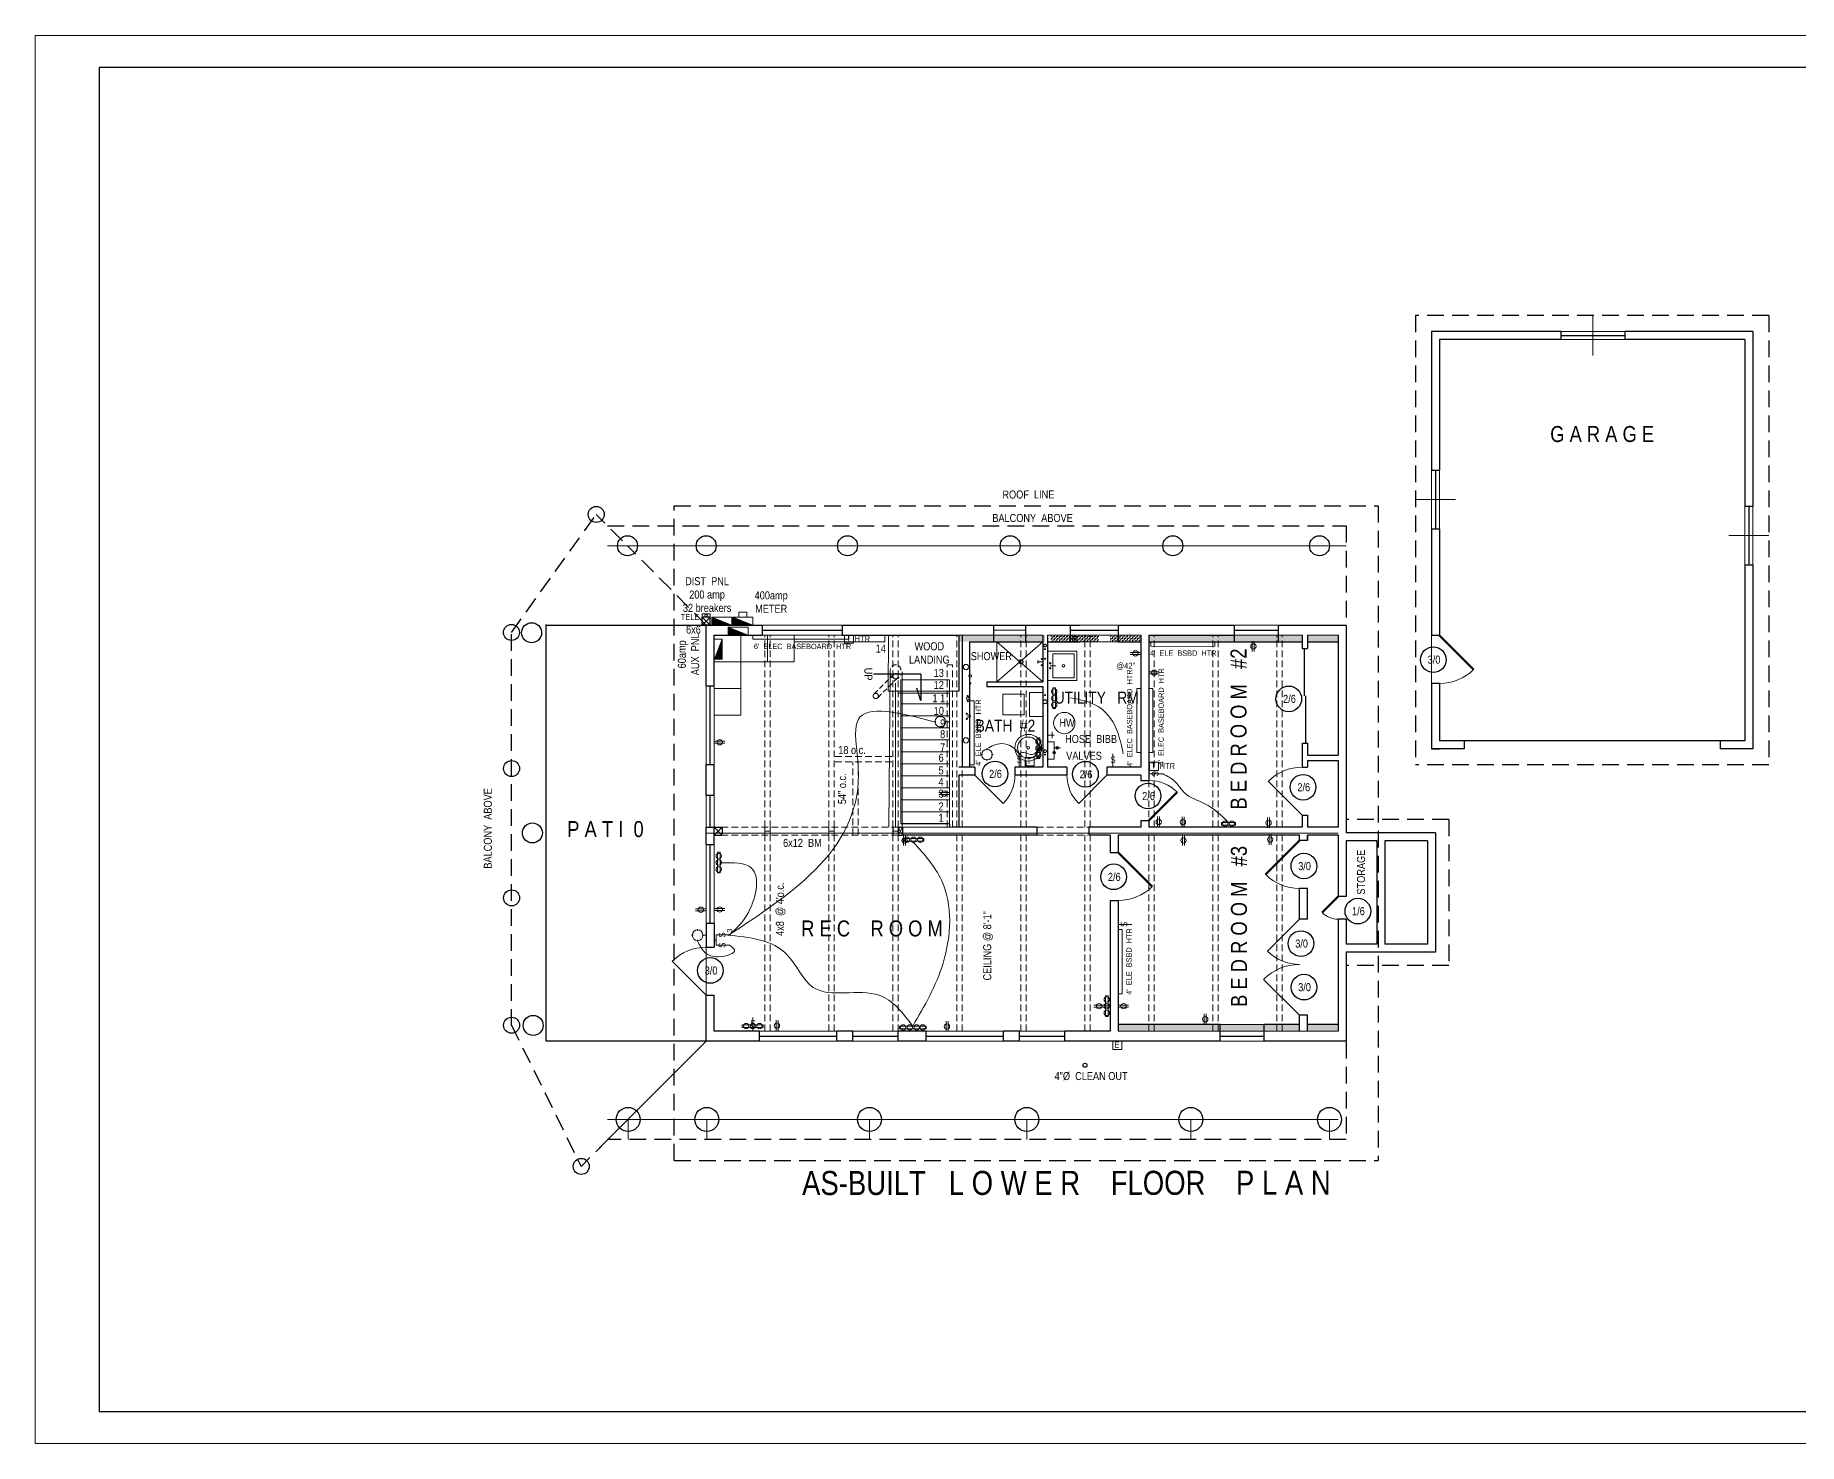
# Model space of a CAD drawing. Header units: inches. Extents: x -582 to 1653, y 164 to 1220.
# Drawn here: x -582 to 741, y 164 to 1220 of the extents above; entities that cross this region are included whole.
import ezdxf

# ---------------------------------------------------------------- set-up
doc = ezdxf.new("R2010")
doc.units = ezdxf.units.IN
doc.header["$MEASUREMENT"] = 0
doc.linetypes.add('DASHDOT2', pattern=[0.5, 0.25, -0.125, 0, -0.125])
doc.linetypes.add('HIDDEN', pattern=[0.375, 0.25, -0.125])
for name, color, linetype, lineweight in [('CONCRETE', 7, 'Continuous', 25), ('DOORS', 7, 'Continuous', 60), ('ELEC', 6, 'Continuous', 30), ('ELEC SYMBOLS', 7, 'Continuous', 20), ('FLOOR BEAMS', 3, 'Continuous', 30), ('FLOOR JOIST', 7, 'Continuous', 20), ('FOUNDATION', 7, 'Continuous', 30), ('HVAC', 1, 'Continuous', 20), ('PLUMBING', 5, 'Continuous', 20), ('ROOF', 7, 'HIDDEN', 30), ('STAIRS', 7, 'Continuous', 20), ('WALL FRAMING', 7, 'Continuous', 30), ('WALLS', 7, 'Continuous', 30), ('WINDOWS', 5, 'Continuous', 30)]:
    doc.layers.add(name, color=color, linetype=linetype, lineweight=lineweight)
for name, color, linetype in [('TEXT', 7, 'Continuous'), ('TEXT80', 15, 'Continuous'), ('TITLE BLOCK', 7, 'Continuous')]:
    doc.layers.add(name, color=color, linetype=linetype)
doc.styles.add('ARCHENT', font='technical.ttf', dxfattribs={"height": 6})
pattern_1 = [(0, (0, 0), (1.25, 1.25), [1.25, -1.25]), (90, (1.25, 0), (-1.25, 1.25), [1.25, -1.25])]
pattern_2 = [(0, (-44.7349, 0.0694), (1.25, 1.25), [1.25, -1.25]), (90, (-43.4849, 0.0694), (-1.25, 1.25), [1.25, -1.25])]

# ---------------------------------------------------------------- blocks, each defined once
blk = doc.blocks.new('A$C4B672F97')
at = {"layer": 'STAIRS', "color": 7, "linetype": 'HIDDEN', "lineweight": 9, "ltscale": 15}
for p, q in [((-3.1, 2.5), (-18, -12.3)), ((-0.3, -0.3), (-15.2, -15.2))]:
    blk.add_line(p, q, dxfattribs=at)
at = {"layer": 'STAIRS', "linetype": 'DASHDOT2', "lineweight": 9, "ltscale": 150}
for centre in [(-1.7, 1.1), (-16.6, -13.7)]:
    blk.add_circle(centre, 2, dxfattribs=at)
at = {"layer": 'STAIRS', "color": 7, "linetype": 'HIDDEN', "lineweight": 9, "ltscale": 15}
for centre, start, end in [((-1.7, 5.6), 0, 180), ((-1.7, 3.1), 180, 0)]:
    blk.add_arc(centre, 4, start, end, dxfattribs=at)

msp = doc.modelspace()

# ---------------------------------------------------------------- hatches: boundary and pattern name
at = {"layer": 'ELEC SYMBOLS', "linetype": 'Continuous', "lineweight": 20, "ltscale": 20}
for points in [[(-74.2, 783.3), (-74.2, 777.4), (-59.2, 777.4)], [(-58.4, 783.3), (-58.4, 777.4), (-43.4, 777.4)], [(-61.8, 775.9), (-61.8, 770), (-46.8, 770)], [(-66.4, 767), (-72.2, 752), (-66.4, 752)]]:
    msp.add_hatch(color=6, dxfattribs=at).paths.add_polyline_path(points)
at = {"layer": 'WALLS', "linetype": 'Continuous', "lineweight": 20, "ltscale": 20}
h = msp.add_hatch(dxfattribs=at)
h.set_pattern_fill('ZIGZAG', color=46, scale=10, style=0)
h.set_pattern_definition(pattern_1)
h.paths.add_polyline_path([(157.7, 769.9), (113.7, 769.9), (113.7, 764.9), (157.7, 764.9)])
h.paths.add_polyline_path([(113.7, 769.9), (111.2, 769.9), (111.2, 764.9), (113.7, 764.9)])
h.paths.add_polyline_path([(161.7, 769.9), (157.7, 769.9), (157.7, 764.9), (161.7, 764.9)])
h.paths.add_polyline_path([(164.2, 769.9), (161.7, 769.9), (161.7, 764.9), (164.2, 764.9)])
h.paths.add_polyline_path([(175.7, 769.9), (164.2, 769.9), (164.2, 764.9), (175.7, 764.9)])
h.paths.add_polyline_path([(257.7, 769.9), (253.7, 769.9), (253.7, 764.9), (257.7, 764.9)])
h.paths.add_polyline_path([(301.7, 769.9), (257.7, 769.9), (257.7, 764.9), (301.7, 764.9)])
h.paths.add_polyline_path([(305.7, 769.9), (301.7, 769.9), (301.7, 764.9), (305.7, 764.9)])
h.paths.add_polyline_path([(322.7, 769.9), (305.7, 769.9), (305.7, 764.9), (322.7, 764.9)])
h.paths.add_polyline_path([(349.7, 769.9), (322.7, 769.9), (322.7, 764.9), (349.7, 764.9)])
h.paths.add_polyline_path([(353.7, 769.9), (349.7, 769.9), (349.7, 764.9), (353.7, 764.9)])
h.paths.add_polyline_path([(355.7, 769.9), (353.7, 769.9), (353.7, 764.9), (355.7, 764.9)])
h.paths.add_polyline_path([(368.7, 769.9), (355.7, 769.9), (355.7, 764.9), (368.7, 764.9)])
h.paths.add_polyline_path([(395.7, 769.9), (372.7, 769.9), (372.7, 764.9), (395.7, 764.9)])
h = msp.add_hatch(dxfattribs=at)
h.set_pattern_fill('ZIGZAG', color=46, scale=10, style=0)
h.set_pattern_definition(pattern_2)
h.paths.add_polyline_path([(199.9, 765), (199.9, 770), (180, 770), (180, 765)])
h = msp.add_hatch(dxfattribs=at)
h.set_pattern_fill('ZIGZAG', color=46, scale=10, style=0)
h.set_pattern_definition(pattern_2)
h.paths.add_polyline_path([(199.9, 765), (199.9, 770), (180, 770), (180, 765)])
h = msp.add_hatch(dxfattribs=at)
h.set_pattern_fill('ZIGZAG', color=46, scale=10, style=0)
h.set_pattern_definition([(0, (-28.5902, 0.1793), (1.25, 1.25), [1.25, -1.25]), (90, (-27.3402, 0.1793), (-1.25, 1.25), [1.25, -1.25])])
h.paths.add_polyline_path([(216.1, 765.1), (216.1, 770.1), (196.1, 770.1), (196.1, 765.1)])
h = msp.add_hatch(dxfattribs=at)
h.set_pattern_fill('ZIGZAG', color=46, scale=10, style=0)
h.set_pattern_definition(pattern_1)
h.paths.add_polyline_path([(224.7, 769.9), (224.7, 764.9), (247.7, 764.9), (247.7, 769.9)])
h = msp.add_hatch(dxfattribs=at)
h.set_pattern_fill('ZIGZAG', color=46, scale=10, style=0)
h.set_pattern_definition(pattern_1)
h.paths.add_polyline_path([(253.7, 477.9), (230.7, 477.9), (230.7, 472.9), (253.7, 472.9)])
h.paths.add_polyline_path([(257.7, 477.9), (253.7, 477.9), (253.7, 472.9), (257.7, 472.9)])
h.paths.add_polyline_path([(301.7, 477.9), (257.7, 477.9), (257.7, 472.9), (301.7, 472.9)])
h.paths.add_polyline_path([(305.7, 477.9), (301.7, 477.9), (301.7, 472.9), (305.7, 472.9)])
h.paths.add_polyline_path([(307.2, 477.9), (305.7, 477.9), (305.7, 472.9), (307.2, 472.9)])
h.paths.add_polyline_path([(340.2, 477.9), (307.2, 477.9), (307.2, 472.9), (340.2, 472.9)])
h.paths.add_polyline_path([(349.7, 477.9), (340.2, 477.9), (340.2, 472.9), (349.7, 472.9)])
h.paths.add_polyline_path([(353.7, 477.9), (349.7, 477.9), (349.7, 472.9), (353.7, 472.9)])
h.paths.add_polyline_path([(366.7, 477.9), (353.7, 477.9), (353.7, 472.9), (366.7, 472.9)])
h.paths.add_polyline_path([(395.7, 477.9), (372.7, 477.9), (372.7, 472.9), (395.7, 472.9)])

# ---------------------------------------------------------------- linework, layer by layer
at = {"layer": 'CONCRETE', "ltscale": 15}
for p, q in [((-198.3, 465.4), (-198.3, 777.9)), ((-198.3, 777.4), (-78.3, 777.4)), ((-78.3, 465.4), (-198.3, 465.4))]:
    msp.add_line(p, q, dxfattribs=at)
at = {"layer": 'DOORS', "ltscale": 15}
for p, q in [((471.7, 769.6), (497.1, 744.2)), ((274.9, 652.1), (253.7, 630.9)), ((366.7, 615.9), (341.2, 590.4))]:
    msp.add_line(p, q, dxfattribs=at)
at = {"layer": 'DOORS', "linetype": 'Continuous', "ltscale": 15}
msp.add_line((230.7, 606.9), (256.1, 581.4), dxfattribs=at)
at = {"layer": 'DOORS', "color": 7, "linetype": 'Continuous', "ltscale": 15}
msp.add_line((395.7, 573.9), (383.7, 561.9), dxfattribs=at)
at = {"layer": 'DOORS', "linetype": 'Continuous', "lineweight": 30, "ltscale": 15}
msp.add_line((-78.3, 499.9), (-103.8, 525.4), dxfattribs=at)
at = {"layer": 'DOORS', "lineweight": 9, "ltscale": 15}
for centre, start, end in [((471.7, 769.6), 270, 315), ((366.7, 615.9), 225, 270)]:
    msp.add_arc(centre, 36, start, end, dxfattribs=at)
at = {"layer": 'DOORS', "linetype": 'Continuous', "lineweight": 5, "ltscale": 15}
for centre, radius, start, end in [((123.2, 664.9), 30, 315, 0), ((222.2, 664.9), 30, 180, 225.0317), ((368.7, 634.9), 36, 90, 135), ((253.7, 630.9), 30, 45, 90), ((-78.3, 499.9), 36, 90, 135)]:
    msp.add_arc(centre, radius, start, end, dxfattribs=at)
at = {"layer": 'DOORS', "color": 7, "linetype": 'Continuous', "lineweight": 5, "ltscale": 15}
for centre, radius, start, end in [((230.7, 606.9), 36, 270, 315), ((395.6, 573.6), 16.7, 224.5663, 270)]:
    msp.add_arc(centre, radius, start, end, dxfattribs=at)
at = {"layer": 'DOORS', "color": 7, "linetype": 'Continuous', "lineweight": 5, "ltscale": 20}
for centre, radius, start, end in [((366.7, 556.9), 33.9, 225, 270), ((366.7, 484.9), 38.1, 90, 135)]:
    msp.add_arc(centre, radius, start, end, dxfattribs=at)
at = {"layer": 'ELEC', "lineweight": 20, "ltscale": 15}
for p, q in [((247.5, 757), (239.7, 757)), ((247.5, 755.5), (239.7, 755.5)), ((331.2, 757.7), (331.2, 765.5)), ((332.7, 757.7), (332.7, 765.5)), ((261.4, 742.5), (253.6, 742.5)), ((261.4, 741), (253.6, 741)), ((-64.4, 690.3), (-72.2, 690.3)), ((-64.4, 688.8), (-72.2, 688.8)), ((103.8, 651.8), (96, 651.8)), ((103.8, 650.3), (96, 650.3)), ((260.2, 626), (260.2, 633.8)), ((261.7, 626), (261.7, 633.8)), ((278.5, 625.8), (278.5, 633.6)), ((280, 625.8), (280, 633.6)), ((342.6, 625.4), (342.6, 633.2)), ((344.1, 625.4), (344.1, 633.2)), ((69.7, 612.1), (69.7, 619.9)), ((71.2, 612.1), (71.2, 619.9)), ((278.8, 612.1), (278.8, 619.9)), ((280.3, 612.1), (280.3, 619.9)), ((343.8, 612.8), (343.8, 620.6)), ((345.3, 612.8), (345.3, 620.6)), ((-78.6, 564.7), (-86.4, 564.7)), ((-78.6, 563.2), (-86.4, 563.2)), ((-64.4, 564.9), (-72.2, 564.9)), ((-64.4, 563.4), (-72.2, 563.4)), ((224.7, 492.5), (212.3, 492.5)), ((224.7, 491), (212.3, 491)), ((238.4, 492.5), (230.7, 492.5)), ((238.4, 491), (230.7, 491)), ((-26, 473.3), (-26, 481.1)), ((-24.5, 473.3), (-24.5, 481.1)), ((101.5, 472.8), (101.5, 480.5)), ((103, 472.8), (103, 480.5)), ((295.1, 478.1), (295.1, 485.9)), ((296.6, 478.1), (296.6, 485.9))]:
    msp.add_line(p, q, dxfattribs=at)
for centre in [(243.7, 756.2), (332, 761.5), (257.6, 741.8), (-68.2, 689.6), (100, 651.1), (261, 629.8), (279.2, 629.6), (343.4, 629.2), (70.4, 615.9), (279.6, 615.9), (344.6, 616.6), (-82.4, 564), (-68.2, 564.2), (216.3, 491.7), (234.7, 491.7), (-25.3, 477.1), (102.2, 476.5), (295.9, 481.9)]:
    msp.add_circle(centre, 2, dxfattribs=at)
at = {"layer": 'ELEC SYMBOLS', "color": 6, "linetype": 'Continuous', "lineweight": 20, "ltscale": 20}
for p, q in [((-81.4, 783.4), (-81.4, 785.9)), ((-81.4, 785.9), (-75.4, 785.9)), ((-75.4, 783.4), (-75.4, 785.9)), ((-74.2, 777.4), (-74.2, 783.3)), ((-74.2, 783.3), (-59.2, 783.3)), ((-74.2, 783.3), (-59.2, 777.4)), ((-59.2, 777.4), (-59.2, 783.3)), ((-58.4, 777.4), (-58.4, 783.3)), ((-58.4, 783.3), (-43.4, 783.3)), ((-58.4, 783.3), (-43.4, 777.4)), ((-53.9, 783.3), (-53.9, 787.2)), ((-53.9, 787.2), (-47.9, 787.2)), ((-47.9, 783.3), (-47.9, 787.2)), ((-43.4, 777.4), (-43.4, 783.3)), ((-61.8, 770), (-61.8, 775.9)), ((-61.8, 775.9), (-46.8, 775.9)), ((-61.8, 775.9), (-46.8, 770)), ((-61.8, 770), (-46.8, 770)), ((-46.8, 770), (-46.8, 775.9)), ((-72.2, 767), (-66.4, 767)), ((-66.4, 767), (-72.2, 752)), ((-66.4, 767), (-66.4, 752)), ((-72.2, 752), (-66.4, 752))]:
    msp.add_line(p, q, dxfattribs=at)
at = {"layer": 'ELEC SYMBOLS', "color": 6, "linetype": 'Continuous', "lineweight": 20, "ltscale": 150}
for p, q in [((181.7, 714.9), (181.7, 730.5)), ((183.7, 730.5), (181.7, 730.5)), ((183.7, 714.9), (183.7, 730.5)), ((183.7, 714.9), (181.7, 714.9)), ((169.8, 677.3), (169.8, 692.9)), ((171.8, 692.9), (169.8, 692.9)), ((171.8, 677.3), (171.8, 692.9)), ((127.6, 680.3), (128.8, 680.3)), ((132.2, 683.7), (132.2, 684.9)), ((132.2, 675.7), (132.2, 676.9)), ((135.6, 680.3), (136.8, 680.3)), ((156.4, 680.9), (156.4, 670.7)), ((171.8, 677.3), (169.8, 677.3)), ((226.7, 680.9), (226.7, 670.7)), ((253.9, 665.9), (264.2, 665.9)), ((318.7, 629.5), (308.1, 629.5)), ((308.1, 629.5), (308.1, 627.5)), ((318.6, 627.5), (308.1, 627.5)), ((318.6, 629.5), (318.6, 627.5)), ((84.9, 617.5), (69.3, 617.5)), ((69.3, 617.5), (69.3, 615.5)), ((84.9, 615.5), (69.3, 615.5)), ((84.9, 617.5), (84.9, 615.5)), ((-70, 591.6), (-70, 607.2)), ((-68, 607.2), (-70, 607.2)), ((-68, 591.6), (-68, 607.2)), ((-68, 591.6), (-70, 591.6)), ((-70.9, 545.1), (-60.7, 545.1)), ((-70.9, 545.1), (-60.7, 545.1)), ((230.6, 552.9), (240.8, 552.9)), ((-70.9, 537.4), (-60.7, 537.4)), ((221, 483.9), (221, 499.5)), ((223, 499.5), (221, 499.5)), ((223, 483.9), (223, 499.5)), ((-35.7, 477.8), (-51.3, 477.8)), ((-51.3, 477.8), (-51.3, 475.8)), ((-43.3, 483.2), (-43.3, 473)), ((-35.7, 477.8), (-35.7, 475.8)), ((86.7, 476.8), (66.5, 476.8)), ((66.5, 476.8), (66.5, 474.8)), ((86.7, 476.8), (86.7, 474.8)), ((223, 483.9), (221, 483.9)), ((-35.7, 475.8), (-51.3, 475.8)), ((86.7, 474.8), (66.5, 474.8))]:
    msp.add_line(p, q, dxfattribs=at)
at = {"layer": 'ELEC SYMBOLS', "color": 6, "linetype": 'Continuous', "lineweight": 9, "ltscale": 150}
for p, q in [((93.8, 705), (92.6, 705)), ((97.2, 708.4), (97.2, 709.6)), ((97.2, 700.4), (97.2, 701.6)), ((103.7, 705), (100.6, 705)), ((-88.2, 544.9), (-89.4, 544.9)), ((-84.8, 548.3), (-84.8, 549.5)), ((-78.3, 544.9), (-81.4, 544.9)), ((-84.8, 540.3), (-84.8, 541.5))]:
    msp.add_line(p, q, dxfattribs=at)
at = {"layer": 'ELEC SYMBOLS', "color": 6, "lineweight": 20, "ltscale": 15}
for p, q in [((226.7, 465.4), (226.7, 459.1)), ((233.4, 465.4), (226.7, 465.4)), ((233.4, 459.1), (233.4, 465.4)), ((226.7, 459.1), (233.4, 459.1))]:
    msp.add_line(p, q, dxfattribs=at)
for centre, radius in [((-78.5, 784.7), 1), ((97.2, 705), 4), ((132.2, 680.3), 4), ((-84.8, 544.9), 4)]:
    msp.add_circle(centre, radius, dxfattribs=at)
at = {"layer": 'ELEC SYMBOLS', "color": 6, "linetype": 'Continuous', "lineweight": 20, "ltscale": 150}
for centre in [(182.7, 727.6), (182.7, 722.6), (182.7, 717.6), (170.8, 690.1), (170.8, 685.1), (170.8, 680), (310.9, 628.5), (315.9, 628.5), (72.1, 616.5), (77.1, 616.5), (82.2, 616.5), (-69, 604.3), (-69, 599.4), (-69, 594.3), (222, 496.7), (222, 491.7), (-48.4, 476.8), (-43.4, 476.8), (-38.4, 476.8), (69.4, 475.8), (74.4, 475.8), (79.5, 475.8), (84, 475.8), (222, 486.6)]:
    msp.add_circle(centre, 2, dxfattribs=at)
at = {"layer": 'ELEC SYMBOLS', "color": 6, "linetype": 'Continuous', "lineweight": 9, "ltscale": 20}
for points in [[(-62.2, 544.6), (35.7, 670.9), (35.5, 706.3), (92.7, 704.9)], [(194.8, 722.9), (215.5, 716.4), (226.6, 704.8), (234.4, 680.9)], [(132.3, 684.8), (143, 688.6), (151.3, 686), (156.4, 680.8)], [(156.3, 681.1), (159.6, 681.9), (166.3, 680.3), (171.2, 685.1)], [(264.2, 665.9), (273.1, 660.2), (280.6, 651.5), (295.6, 643.5), (313.4, 629.5)], [(77.2, 614.5), (98.1, 586.2), (99.3, 524), (76.6, 476.8)], [(-61.2, 545), (-47.9, 559.9), (-44.3, 595.1), (-67.3, 599.2)], [(-63, 545.1), (-17.6, 530.2), (1.9, 505.8), (51.3, 499.9), (76.6, 476.8)], [(-84.7, 540.3), (-79.3, 532), (-69.2, 528.8), (-57.1, 534), (-60.9, 537.4)]]:
    msp.add_spline(points, degree=3, dxfattribs=at)
at = {"layer": 'FLOOR BEAMS', "color": 7, "linetype": 'HIDDEN', "lineweight": 20, "ltscale": 20}
for p, q in [((-34.3, 625.9), (-34.3, 769.9)), ((-30.3, 625.9), (-30.3, 769.9)), ((13.7, 625.9), (13.7, 769.9)), ((17.7, 625.9), (17.7, 769.9)), ((109.7, 625.9), (109.7, 769.9)), ((113.7, 625.9), (113.7, 769.9)), ((157.7, 625.9), (157.7, 769.9)), ((161.7, 625.9), (161.7, 769.9)), ((205.7, 625.9), (205.7, 769.9)), ((209.7, 625.9), (209.7, 769.9)), ((253.7, 625.9), (253.7, 769.9)), ((257.7, 625.9), (257.7, 769.9)), ((301.7, 625.9), (301.7, 769.9)), ((305.7, 625.9), (305.7, 769.9)), ((349.7, 625.9), (349.7, 769.9)), ((353.7, 625.9), (353.7, 769.9)), ((60.8, 678.9), (17.7, 678.9)), ((60.8, 674.9), (17.7, 674.9)), ((31.7, 619.9), (31.7, 674.9)), ((35.7, 619.9), (35.7, 674.9)), ((65.7, 625.9), (-72.3, 625.9)), ((65.7, 472.9), (65.7, 625.9)), ((169.7, 625.9), (208.7, 625.9)), ((65.7, 619.9), (-72.3, 619.9)), ((-34.3, 472.9), (-34.3, 619.9)), ((-30.3, 472.9), (-30.3, 619.9)), ((13.7, 472.9), (13.7, 619.9)), ((17.7, 472.9), (17.7, 619.9)), ((61.7, 472.9), (61.7, 619.9)), ((109.7, 472.9), (109.7, 619.9)), ((113.7, 472.9), (113.7, 619.9)), ((157.7, 472.9), (157.7, 619.9)), ((161.7, 472.9), (161.7, 619.9)), ((169.7, 619.9), (207.7, 619.9)), ((205.7, 472.9), (205.7, 619.9)), ((209.7, 472.9), (209.7, 619.9)), ((253.7, 472.9), (253.7, 619.9)), ((257.7, 472.9), (257.7, 619.9)), ((301.7, 472.9), (301.7, 619.9)), ((305.7, 472.9), (305.7, 619.9)), ((349.7, 472.9), (349.7, 619.9)), ((353.7, 472.9), (353.7, 619.9)), ((-72.3, 472.9), (-32.3, 472.9))]:
    msp.add_line(p, q, dxfattribs=at)
at = {"layer": 'FLOOR BEAMS', "color": 7, "linetype": 'Continuous', "lineweight": 5, "ltscale": 20}
for p, q in [((-72.3, 619.9), (-66.3, 625.9)), ((-72.3, 625.9), (-66.3, 619.9))]:
    msp.add_line(p, q, dxfattribs=at)
at = {"layer": 'FLOOR BEAMS', "color": 7, "linetype": 'HIDDEN', "lineweight": 30, "ltscale": 20}
msp.add_line((-66.3, 625.9), (-66.3, 619.9), dxfattribs=at)
at = {"layer": 'FLOOR JOIST', "color": 7, "linetype": 'Continuous', "lineweight": 9, "ltscale": 20}
for p, q in [((-34.3, 619.9), (-34.3, 625.9)), ((-34.3, 622.9), (-30.3, 622.9)), ((-30.3, 619.9), (-30.3, 625.9)), ((13.7, 619.9), (13.7, 625.9)), ((13.7, 622.9), (17.7, 622.9)), ((17.7, 619.9), (17.7, 625.9)), ((61.7, 622.9), (65.7, 622.9))]:
    msp.add_line(p, q, dxfattribs=at)
at = {"layer": 'FLOOR JOIST', "ltscale": 15}
msp.add_line((106, 625.9), (68.8, 625.9), dxfattribs=at)
at = {"layer": 'FOUNDATION', "color": 7, "linetype": 'Continuous', "lineweight": 9, "ltscale": 20}
for p, q in [((-52.3, 709.9), (-52.3, 770)), ((-32.3, 749.9), (-32.3, 769.9)), ((-12.3, 749.9), (-12.3, 769.9)), ((55.7, 764.9), (55.7, 769.9)), ((-12.3, 764.9), (55.7, 764.9)), ((-72.3, 749.9), (-12.3, 749.9)), ((-52.3, 729.9), (-72.3, 729.9)), ((-52.3, 709.9), (-72.3, 709.9))]:
    msp.add_line(p, q, dxfattribs=at)
at = {"layer": 'FOUNDATION', "color": 8, "ltscale": 15}
for p, q in [((468.7, 621.6), (401.7, 621.6)), ((468.7, 621.6), (468.7, 532.1)), ((462.7, 615.6), (430.7, 615.6)), ((462.7, 615.6), (462.7, 538.1)), ((468.7, 532.1), (401.7, 532.1)), ((462.7, 538.1), (430.7, 538.1))]:
    msp.add_line(p, q, dxfattribs=at)
at = {"layer": 'HVAC', "lineweight": 20, "ltscale": 15}
for p, q in [((-43.3, 769.9), (-43.3, 766.9)), ((25.4, 770), (25.4, 763.8)), ((32.1, 770), (25.4, 770)), ((28.7, 769.9), (28.7, 766.9)), ((32.1, 763.8), (32.1, 770)), ((-43.3, 766.9), (28.7, 766.9)), ((25.4, 763.8), (32.1, 763.8)), ((255.1, 764.5), (255.1, 761.5)), ((255.1, 761.6), (303.1, 761.5)), ((303.2, 764.6), (303.2, 761.6)), ((244.7, 681.9), (244.7, 729.9)), ((247.7, 729.9), (244.7, 729.9)), ((253.7, 729.9), (256.7, 729.9)), ((256.7, 681.9), (256.7, 729.9)), ((119.5, 720.7), (122.5, 720.7)), ((122.5, 672.8), (122.5, 720.7)), ((160.8, 678.1), (160.8, 671.8)), ((167.5, 678.1), (160.8, 678.1)), ((167.5, 671.8), (167.5, 678.1)), ((247.7, 681.9), (244.7, 681.9)), ((253.7, 681.9), (256.7, 681.9)), ((254.1, 674.6), (254.1, 668.4)), ((260.8, 674.6), (254.1, 674.6)), ((260.8, 668.4), (260.8, 674.6)), ((119.5, 672.7), (122.5, 672.7)), ((160.8, 671.8), (167.5, 671.8)), ((254.1, 668.4), (260.8, 668.4)), ((230.6, 549.1), (233.6, 549.1)), ((233.6, 501), (233.6, 548.9)), ((230.6, 500.9), (233.6, 500.9))]:
    msp.add_line(p, q, dxfattribs=at)
at = {"layer": 'PLUMBING', "color": 7, "linetype": 'Continuous', "lineweight": 5, "ltscale": 15}
for p, q in [((139.7, 734.9), (174.2, 764.9)), ((139.7, 764.9), (174.2, 734.9))]:
    msp.add_line(p, q, dxfattribs=at)
at = {"layer": 'PLUMBING', "color": 7, "ltscale": 15}
msp.add_line((139.7, 764.9), (139.7, 734.9), dxfattribs=at)
at = {"layer": 'PLUMBING', "color": 3, "linetype": 'Continuous', "lineweight": 20, "ltscale": 15}
for p, q in [((199.7, 758), (177.7, 758)), ((197.7, 756), (181.7, 756)), ((181.7, 738), (181.7, 756)), ((197.7, 738), (197.7, 756)), ((199.7, 736), (199.7, 758)), ((199.7, 736), (177.7, 736)), ((197.7, 738), (181.7, 738)), ((160.2, 725.6), (144.2, 725.6)), ((144.2, 725.6), (144.2, 717.9)), ((144.2, 710.2), (144.2, 717.9)), ((160.2, 717.9), (160.2, 725.6)), ((164.2, 717.9), (164.2, 726.9)), ((164.2, 726.9), (174.2, 726.9)), ((164.2, 717.9), (164.2, 708.9)), ((160.2, 710.2), (144.2, 710.2)), ((164.2, 708.9), (174.2, 708.9))]:
    msp.add_line(p, q, dxfattribs=at)
at = {"layer": 'PLUMBING', "color": 3, "linetype": 'Continuous', "lineweight": 20, "ltscale": 20}
for p, q in [((170.4, 750.9), (172.1, 749.9)), ((170.4, 750.9), (170.4, 748.9)), ((170.4, 748.9), (172.1, 749.9)), ((172.1, 749.9), (174.2, 749.9)), ((179.7, 747), (183.8, 747)), ((182.5, 695), (177.7, 695)), ((182.5, 690), (177.7, 690)), ((181.2, 697.4), (181.2, 692.6)), ((182.5, 690), (182.5, 685.2)), ((174.3, 685.1), (169.5, 685.1)), ((182.5, 677), (177.7, 677)), ((181.8, 681.1), (183.2, 682.5)), ((181.8, 682.4), (183.2, 681.1)), ((182.5, 685.3), (182.5, 682.7)), ((183.8, 685.3), (182.5, 685.3)), ((182.5, 680.8), (182.5, 677)), ((182.5, 680.8), (182.5, 680.5)), ((184.1, 686.1), (185.5, 684.7)), ((184.1, 684.7), (185.5, 686.1)), ((187.3, 685.3), (185.8, 685.3))]:
    msp.add_line(p, q, dxfattribs=at)
at = {"layer": 'PLUMBING', "color": 7, "linetype": 'Continuous', "lineweight": 20, "ltscale": 15}
msp.add_line((160.2, 717.9), (160.2, 710.2), dxfattribs=at)
at = {"layer": 'PLUMBING', "color": 3, "linetype": 'HIDDEN', "lineweight": 20, "ltscale": 25}
for centre, radius in [((175.8, 762.1), 1), ((175.8, 759.4), 0.375), ((173.3, 752), 0.375), ((173.3, 747.3), 0.375), ((175.8, 752.2), 0.375), ((175.8, 724.9), 0.375), ((175.8, 682.9), 1), ((175.8, 680.4), 0.375)]:
    msp.add_circle(centre, radius, dxfattribs=at)
at = {"layer": 'PLUMBING', "color": 3, "lineweight": 20, "ltscale": 15}
for centre, radius in [((116.5, 746), 2), ((179.7, 748.8), 0.5), ((179.7, 745.1), 0.5), ((189.7, 747), 1), ((119.7, 739.4), 1), ((119.7, 733.8), 0.5), ((117.8, 722.4), 1), ((117.8, 724.2), 0.5), ((117.8, 720.5), 0.5), ((117.2, 710.9), 0.5), ((117.2, 707.2), 0.5), ((118.8, 709.1), 1), ((116.5, 691), 2), ((163.2, 685.5), 1), ((182.5, 681.8), 1), ((184.8, 685.4), 1)]:
    msp.add_circle(centre, radius, dxfattribs=at)
at = {"layer": 'PLUMBING', "color": 3, "linetype": 'Continuous', "lineweight": 30, "ltscale": 15}
for centre in [(157.7, 749.9), (175.8, 719.9), (205.7, 447.4)]:
    msp.add_circle(centre, 1.5, dxfattribs=at)
at = {"layer": 'PLUMBING', "color": 3, "linetype": 'Continuous', "lineweight": 20, "ltscale": 15}
for centre, radius in [((190.2, 704), 8), ((163.2, 685.5), 10), ((163.2, 685.5), 8)]:
    msp.add_circle(centre, radius, dxfattribs=at)
at = {"layer": 'ROOF', "ltscale": 50}
for p, q in [((453.7, 1009.6), (453.7, 672.6)), ((718.7, 1009.6), (453.7, 1009.6)), ((718.7, 1009.6), (718.7, 672.6)), ((718.7, 672.6), (453.7, 672.6))]:
    msp.add_line(p, q, dxfattribs=at)
at = {"layer": 'ROOF', "linetype": 'HIDDEN', "ltscale": 50}
for p, q in [((-102.3, 375.9), (-102.3, 866.9)), ((-102.3, 866.9), (425.7, 866.9)), ((425.7, 866.9), (425.7, 375.9)), ((-102.3, 375.9), (425.7, 375.9))]:
    msp.add_line(p, q, dxfattribs=at)
at = {"layer": 'ROOF', "color": 8, "ltscale": 50}
for p, q in [((478.7, 631.6), (401.7, 631.6)), ((478.7, 522.1), (401.7, 522.1))]:
    msp.add_line(p, q, dxfattribs=at)
at = {"layer": 'ROOF', "color": 8, "linetype": 'HIDDEN', "ltscale": 50}
msp.add_line((478.7, 631.6), (478.7, 522.1), dxfattribs=at)
at = {"layer": 'STAIRS', "linetype": 'Continuous', "lineweight": 20, "ltscale": 15}
for p, q in [((58.3, 769.9), (58.2, 727.9)), ((58.7, 625.9), (59.7, 743.6)), ((68.7, 625.9), (68.5, 742.3)), ((111.2, 727.9), (58.2, 727.9)), ((63.7, 625.9), (63.7, 733.9)), ((67.6, 628.4), (67.6, 736.4)), ((104.1, 628.4), (104.1, 736.4)), ((104.1, 726.4), (65.4, 726.4))]:
    msp.add_line(p, q, dxfattribs=at)
at = {"layer": 'STAIRS', "color": 7, "linetype": 'Continuous', "lineweight": 9, "ltscale": 20}
msp.add_line((102.3, 747.6), (106.3, 747.6), dxfattribs=at)
at = {"layer": 'STAIRS', "lineweight": 20, "ltscale": 15}
for p, q in [((104.1, 736.4), (67.6, 736.4)), ((104.1, 718.4), (67.6, 718.4)), ((104.1, 709.4), (67.6, 709.4)), ((104.1, 700.4), (67.6, 700.4)), ((104.1, 691.4), (67.6, 691.4)), ((104.1, 682.4), (67.6, 682.4)), ((104.1, 673.4), (67.6, 673.4)), ((104.1, 664.4), (67.6, 664.4)), ((104.1, 655.4), (67.6, 655.4)), ((104.1, 646.4), (67.6, 646.4)), ((104.1, 637.4), (67.6, 637.4))]:
    msp.add_line(p, q, dxfattribs=at)
at = {"layer": 'STAIRS', "linetype": 'Continuous', "lineweight": 30, "ltscale": 15}
msp.add_line((104.1, 628.4), (104.1, 625.9), dxfattribs=at)
at = {"layer": 'TEXT', "linetype": 'Continuous', "ltscale": 15}
for p, q in [((47, 740.8), (82.6, 740.8)), ((82.6, 740.7), (82.6, 721)), ((82.6, 720.7), (79.7, 730.2))]:
    msp.add_line(p, q, dxfattribs=at)
for centre in [(467, 751.5), (358.6, 722.1), (138.2, 665.8), (206.1, 665.6), (369.3, 655.8), (253, 649.3), (227.2, 588.7), (369.9, 596.8), (410.4, 563), (367.7, 538.6), (-75.2, 518.5), (370, 506)]:
    msp.add_circle(centre, 9.63, dxfattribs=at)
at = {"layer": 'TITLE BLOCK', "color": 7, "linetype": 'Continuous', "lineweight": 0, "ltscale": 0.5}
for p, q in [((1050.4, 1219.6), (-581.5, 1219.6)), ((-581.5, 1219.6), (-581.5, 163.7)), ((-581.5, 163.7), (1050.4, 163.7))]:
    msp.add_line(p, q, dxfattribs=at)
at = {"layer": 'TITLE BLOCK', "color": 7, "linetype": 'Continuous', "lineweight": 30, "ltscale": 0.5}
for p, q in [((-533.5, 1195.6), (-533.5, 187.7)), ((1026.4, 1195.6), (-533.5, 1195.6)), ((-533.5, 187.7), (1026.4, 187.7))]:
    msp.add_line(p, q, dxfattribs=at)
at = {"layer": 'WALL FRAMING', "lineweight": 9, "ltscale": 15}
for p, q in [((586.7, 1009.6), (586.7, 979.6)), ((610.7, 997.6), (562.7, 997.6)), ((610.7, 991.6), (562.7, 991.6)), ((465.7, 893.6), (465.7, 849.7)), ((471.7, 893.6), (471.7, 849.7)), ((483.6, 871.7), (453.6, 871.6)), ((700.6, 866.6), (700.6, 822.6)), ((706.6, 866.6), (706.6, 822.6)), ((718.6, 844.7), (688.6, 844.6)), ((-36.3, 777.4), (23.7, 777.4)), ((-36.3, 769.9), (23.7, 769.9)), ((194.7, 777.4), (230.7, 777.4)), ((194.7, 769.9), (230.7, 769.9)), ((317.7, 777.4), (350.7, 777.4)), ((317.7, 769.9), (350.7, 769.9)), ((465.7, 769.6), (465.7, 733.6)), ((194.7, 764.9), (230.7, 764.9)), ((340.2, 477.9), (307.2, 477.9)), ((19.7, 472.9), (-38.3, 472.9)), ((19.7, 465.4), (-38.3, 465.4)), ((65.7, 472.9), (31.7, 472.9)), ((65.7, 465.4), (31.7, 465.4)), ((144.7, 472.9), (86.7, 472.9)), ((144.7, 465.4), (86.7, 465.4)), ((190.7, 472.9), (156.7, 472.9)), ((190.7, 465.4), (156.7, 465.4)), ((307.2, 472.9), (230.7, 472.9)), ((340.2, 472.9), (307.2, 472.9)), ((340.2, 465.4), (307.2, 465.4)), ((395.7, 472.9), (340.2, 472.9))]:
    msp.add_line(p, q, dxfattribs=at)
at = {"layer": 'WALL FRAMING', "ltscale": 15}
for p, q in [((465.7, 997.6), (465.7, 893.6)), ((562.7, 997.6), (465.7, 997.6)), ((562.7, 997.6), (562.7, 991.6)), ((706.7, 997.6), (610.7, 997.6)), ((610.7, 997.6), (610.7, 991.6)), ((706.7, 997.6), (706.7, 866.6)), ((471.7, 991.6), (471.7, 893.7)), ((562.7, 991.6), (471.7, 991.6)), ((700.7, 991.6), (610.7, 991.6)), ((700.7, 991.6), (700.7, 866.6)), ((465.7, 893.6), (471.7, 893.7)), ((700.6, 866.6), (706.6, 866.6)), ((465.7, 849.7), (471.7, 849.7)), ((465.7, 849.7), (465.7, 769.6)), ((471.7, 849.7), (471.7, 769.7)), ((700.7, 822.6), (706.7, 822.6)), ((700.7, 822.6), (700.7, 690.6)), ((706.7, 822.6), (706.7, 684.6)), ((-81.4, 777.4), (-81.4, 783.4)), ((-75.4, 783.4), (-81.4, 783.4)), ((-81.4, 777.4), (-81.4, 783.4)), ((-75.4, 777.4), (-75.4, 783.4)), ((-75.4, 777.4), (-81.4, 777.4)), ((-78.3, 731.9), (-78.3, 777.4)), ((-78.3, 777.4), (-36.3, 777.4)), ((-72.3, 769.9), (-36.3, 769.9)), ((-72.3, 731.9), (-72.3, 769.9)), ((-36.3, 777.4), (-36.3, 769.9)), ((23.7, 777.4), (201.7, 777.4)), ((23.7, 777.4), (23.7, 769.9)), ((23.7, 769.9), (111.2, 769.9)), ((111.2, 769.9), (111.2, 727.9)), ((113.7, 769.9), (113.7, 670.9)), ((137.2, 777.4), (137.2, 764.9)), ((161.2, 777.5), (161.2, 765)), ((174.2, 769.9), (174.2, 734.9)), ((177.7, 769.9), (177.7, 670.9)), ((194.7, 777.4), (194.7, 764.9)), ((230.7, 777.4), (230.7, 764.9)), ((230.7, 777.4), (317.7, 777.4)), ((247.7, 769.9), (247.7, 670.9)), ((253.7, 769.9), (253.7, 660.9)), ((253.7, 769.9), (317.7, 769.9)), ((317.7, 777.4), (317.7, 764.9)), ((350.7, 777.4), (350.7, 764.9)), ((350.7, 777.4), (401.7, 777.4)), ((368.7, 769.9), (368.7, 759.9)), ((372.7, 769.9), (372.7, 759.9)), ((395.7, 769.9), (395.7, 679.9)), ((401.7, 777.4), (401.7, 621.6)), ((471.6, 769.7), (465.6, 769.6)), ((119.2, 764.9), (174.2, 764.9)), ((119.2, 764.9), (119.2, 670.9)), ((177.7, 764.9), (201.7, 764.9)), ((230.7, 764.9), (247.7, 764.9)), ((253.7, 764.9), (368.7, 764.9)), ((368.7, 759.9), (372.7, 759.9)), ((370.2, 759.9), (370.2, 724.4)), ((372.7, 764.9), (395.7, 764.9)), ((-78.3, 731.9), (-72.3, 731.9)), ((132.2, 734.9), (174.2, 734.9)), ((132.2, 734.9), (132.2, 731.4)), ((132.2, 731.4), (174.2, 731.4)), ((174.2, 731.4), (174.2, 670.9)), ((471.7, 733.7), (465.7, 733.6)), ((465.7, 733.6), (465.7, 684.6)), ((471.7, 733.7), (471.7, 690.6)), ((371.2, 724.4), (371.2, 688.9)), ((368.7, 688.9), (372.7, 688.9)), ((368.7, 688.9), (368.7, 670.9)), ((372.7, 688.9), (372.7, 679.9)), ((700.7, 690.6), (471.7, 690.6)), ((490.2, 690.6), (490.2, 684.6)), ((682.2, 690.6), (682.2, 684.6)), ((372.7, 679.9), (395.7, 679.9)), ((372.7, 675.9), (395.7, 675.9)), ((372.7, 675.9), (372.7, 670.9)), ((395.7, 675.9), (395.7, 625.9)), ((490.2, 684.6), (465.7, 684.6)), ((465.7, 684.6), (471.7, 684.6)), ((706.7, 684.6), (682.2, 684.6)), ((-78.3, 649.9), (-78.3, 672.9)), ((-78.3, 672.9), (-72.3, 672.9)), ((-72.3, 649.9), (-72.3, 672.9)), ((123.2, 670.9), (111.2, 670.9)), ((111.2, 664.9), (111.2, 625.9)), ((123.2, 664.9), (111.2, 664.9)), ((123.2, 670.9), (123.2, 664.9)), ((144.4, 643.7), (123.2, 664.9)), ((174.2, 670.9), (153.2, 670.9)), ((153.2, 670.9), (153.2, 664.9)), ((192.2, 664.9), (153.2, 664.9)), ((192.2, 670.9), (177.7, 670.9)), ((192.2, 670.9), (192.2, 664.9)), ((222.2, 664.9), (201, 643.7)), ((247.7, 670.9), (222.2, 670.9)), ((222.2, 670.9), (222.2, 664.9)), ((247.7, 664.9), (222.2, 664.9)), ((247.7, 664.9), (247.7, 660.9)), ((368.7, 670.9), (372.7, 670.9)), ((-78.3, 649.9), (-72.3, 649.9)), ((247.7, 660.9), (253.7, 660.9)), ((343.2, 660.4), (368.7, 634.9)), ((368.7, 634.9), (372.7, 634.9)), ((368.7, 634.9), (368.7, 625.9)), ((372.7, 634.9), (372.7, 625.9)), ((-78.3, 612.9), (-78.3, 625.9)), ((-78.3, 625.9), (-72.3, 625.9)), ((-72.3, 612.9), (-72.3, 625.9)), ((61.7, 625.9), (61.7, 619.9)), ((65.7, 625.9), (65.7, 619.9)), ((104.1, 628.4), (67.6, 628.4)), ((68.8, 625.9), (68.8, 619.9)), ((111.2, 625.9), (106, 625.9)), ((169.7, 625.9), (111.2, 625.9)), ((169.7, 625.9), (169.7, 619.9)), ((247.7, 625.9), (208.7, 625.9)), ((208.7, 625.9), (208.7, 619.9)), ((247.7, 630.9), (253.7, 630.9)), ((247.7, 630.9), (247.7, 625.9)), ((253.7, 630.9), (253.7, 625.9)), ((368.7, 625.9), (253.7, 625.9)), ((395.7, 625.9), (372.7, 625.9)), ((-78.3, 612.9), (-72.3, 612.9)), ((169.7, 619.9), (68.8, 619.9)), ((224.7, 619.9), (208.7, 619.9)), ((366.7, 619.9), (230.7, 619.9)), ((366.7, 615.9), (366.7, 619.9)), ((372.7, 615.9), (366.7, 615.9)), ((372.7, 619.9), (372.7, 615.9)), ((395.7, 619.9), (372.7, 619.9)), ((372.7, 615.9), (372.7, 619.9)), ((395.7, 619.9), (395.7, 573.9)), ((401.7, 615.6), (401.7, 573.9)), ((424.7, 615.6), (401.7, 615.6)), ((424.7, 615.6), (424.7, 538.1)), ((430.7, 615.6), (430.7, 538.1)), ((372.7, 579.9), (366.7, 579.9)), ((366.7, 556.9), (366.7, 579.9)), ((372.7, 556.9), (372.7, 579.9)), ((401.7, 573.9), (395.7, 573.9)), ((342.7, 532.9), (366.7, 556.9)), ((372.7, 556.9), (366.7, 556.9)), ((395.7, 556.9), (395.7, 538.1)), ((401.7, 556.9), (395.7, 556.9)), ((401.7, 556.9), (401.7, 538.1)), ((-78.3, 553.9), (-72.3, 553.9)), ((-72.3, 553.9), (-72.3, 535.9)), ((-78.3, 535.9), (-72.3, 535.9)), ((395.7, 538.1), (395.7, 472.9)), ((424.7, 538.1), (401.7, 538.1)), ((401.7, 532.1), (401.7, 465.4)), ((366.7, 484.9), (339.7, 511.8)), ((-78.3, 499.9), (-72.3, 499.9)), ((-78.3, 465.4), (-78.3, 499.9)), ((-72.3, 472.9), (-72.3, 499.9)), ((307.2, 477.9), (230.7, 477.9)), ((307.2, 465.4), (307.2, 477.9)), ((340.2, 465.4), (340.2, 477.9)), ((366.7, 477.9), (340.2, 477.9)), ((366.7, 472.9), (366.7, 484.9)), ((372.7, 484.9), (366.7, 484.9)), ((372.7, 472.9), (372.7, 484.9)), ((395.7, 477.9), (372.7, 477.9)), ((-38.3, 465.4), (-78.2, 465.4)), ((-38.3, 472.9), (-72.3, 472.9)), ((-38.3, 465.4), (-38.3, 472.9)), ((19.7, 465.4), (19.7, 472.9)), ((31.7, 472.9), (19.7, 472.9)), ((31.7, 465.4), (19.7, 465.4)), ((31.7, 465.4), (31.7, 472.9)), ((65.7, 465.4), (65.7, 472.9)), ((86.7, 472.9), (65.7, 472.9)), ((86.7, 465.4), (65.7, 465.4)), ((86.7, 465.4), (86.7, 472.9)), ((156.7, 472.9), (144.7, 472.9)), ((144.7, 465.4), (144.7, 472.9)), ((156.7, 465.4), (144.7, 465.4)), ((156.7, 465.4), (156.7, 472.9)), ((190.7, 465.4), (190.7, 472.9)), ((224.7, 472.9), (190.7, 472.9)), ((307.2, 465.4), (190.7, 465.4)), ((401.7, 465.4), (340.2, 465.4))]:
    msp.add_line(p, q, dxfattribs=at)
at = {"layer": 'WALL FRAMING', "linetype": 'HIDDEN', "ltscale": 50}
for p, q in [((-224.4, 771.9), (-160.8, 860.4)), ((-141, 840.6), (-160.8, 860.4)), ((-152.3, 851.9), (401.7, 851.9)), ((401.7, 851.9), (401.7, 777.4)), ((-224.3, 476.9), (-224.4, 771.9)), ((-224.3, 477.4), (-172.1, 371.6)), ((401.7, 465), (401.7, 391.4)), ((-152.3, 391.4), (-172.1, 371.6)), ((401.7, 391.8), (-152.3, 391.8))]:
    msp.add_line(p, q, dxfattribs=at)
at = {"layer": 'WALL FRAMING', "color": 1, "linetype": 'Continuous', "lineweight": 9, "ltscale": 15}
for p, q in [((401.7, 836.9), (-152.3, 836.9)), ((395.7, 406.8), (-152.3, 406.8))]:
    msp.add_line(p, q, dxfattribs=at)
at = {"layer": 'WALL FRAMING', "linetype": 'HIDDEN', "lineweight": 9, "ltscale": 50}
msp.add_line((-78.3, 777.4), (-137.4, 836.9), dxfattribs=at)
at = {"layer": 'WALL FRAMING', "lineweight": 20, "ltscale": 15}
for p, q in [((111.2, 769.9), (174.2, 769.9)), ((177.7, 770), (194.7, 769.9)), ((230.7, 769.9), (247.7, 769.9)), ((350.7, 769.9), (368.7, 769.9)), ((372.7, 769.9), (395.7, 769.9))]:
    msp.add_line(p, q, dxfattribs=at)
at = {"layer": 'WALL FRAMING', "linetype": 'Continuous', "ltscale": 15}
msp.add_line((-78.3, 553.9), (-78.3, 535.9), dxfattribs=at)
at = {"layer": 'WALL FRAMING', "color": 6, "linetype": 'Continuous', "lineweight": 9, "ltscale": 150}
for p, q in [((-70.9, 537.4), (-70.9, 545.1)), ((-70.9, 541.2), (-72.3, 541.2))]:
    msp.add_line(p, q, dxfattribs=at)
at = {"layer": 'WALL FRAMING', "color": 1, "linetype": 'Continuous', "lineweight": 9, "ltscale": 50}
msp.add_line((-78.3, 465.4), (-158.3, 385.4), dxfattribs=at)
at = {"layer": 'WALL FRAMING', "color": 1, "lineweight": 9, "ltscale": 15}
for p, q in [((-136.9, 406.8), (-136.9, 391.8)), ((-77.9, 406.8), (-77.9, 391.4)), ((44.1, 406.8), (44.1, 391.8)), ((162.1, 406.8), (162.1, 391.8)), ((285.1, 406.8), (285.1, 391.8)), ((389.1, 406.8), (389.1, 391.8))]:
    msp.add_line(p, q, dxfattribs=at)
at = {"layer": 'WALL FRAMING', "ltscale": 15}
for centre, radius in [((-160.8, 860.4), 6), ((-137.4, 836.9), 7.5), ((-78.4, 836.9), 7.5), ((27.6, 836.9), 7.5), ((149.6, 836.9), 7.5), ((271.6, 836.9), 7.5), ((381.6, 836.9), 7.5), ((-224.4, 771.9), 6), ((-209.3, 771.7), 7.5), ((-224.3, 669.9), 6), ((-208.7, 621.6), 7.5), ((-224.3, 572.9), 6), ((-224.3, 477.4), 6), ((-208.1, 477.3), 7.5), ((-136.9, 406.8), 9), ((-77.9, 406.8), 9), ((44.1, 406.8), 9), ((162.1, 406.8), 9), ((285.1, 406.8), 9), ((389.1, 406.8), 9), ((-172.1, 371.6), 6)]:
    msp.add_circle(centre, radius, dxfattribs=at)
at = {"layer": 'WALLS', "linetype": 'Continuous', "lineweight": 9, "ltscale": 15}
for p, q in [((-81.4, 783.4), (-75.4, 777.4)), ((-81.4, 777.4), (-75.4, 783.4)), ((111.2, 769.9), (111.2, 769.9)), ((-78.3, 649.9), (-78.3, 625.9)), ((-72.3, 649.9), (-72.3, 625.9))]:
    msp.add_line(p, q, dxfattribs=at)
at = {"layer": 'WALLS', "linetype": 'HIDDEN', "lineweight": 9, "ltscale": 20}
for p, q in [((61.7, 625.9), (61.7, 769.9)), ((65.7, 625.9), (65.7, 769.9)), ((102.3, 625.9), (102.3, 747.6)), ((106.3, 625.9), (106.3, 747.6))]:
    msp.add_line(p, q, dxfattribs=at)
at = {"layer": 'WALLS', "lineweight": 9, "ltscale": 15}
for p, q in [((-78.3, 731.9), (-78.3, 672.9)), ((-72.3, 731.9), (-72.3, 672.9)), ((65.7, 625.9), (68.8, 619.9)), ((68.8, 625.9), (65.7, 619.9)), ((-78.3, 612.9), (-78.3, 553.9)), ((-72.3, 612.9), (-72.3, 553.9)), ((-78.3, 535.9), (-78.3, 499.9))]:
    msp.add_line(p, q, dxfattribs=at)
at = {"layer": 'WALLS', "color": 7, "linetype": 'Continuous', "ltscale": 15}
msp.add_line((111.2, 734.9), (111.2, 734.9), dxfattribs=at)
at = {"layer": 'WALLS', "ltscale": 15}
for p, q in [((-72.3, 625.9), (-66.3, 625.9)), ((65.7, 625.9), (68.8, 625.9)), ((-72.3, 619.9), (-66.3, 619.9)), ((65.7, 619.9), (68.8, 619.9))]:
    msp.add_line(p, q, dxfattribs=at)
at = {"layer": 'WALLS', "color": 1, "linetype": 'Continuous', "lineweight": 5, "ltscale": 15}
msp.add_line((-78.2, 621.4), (395.7, 621.4), dxfattribs=at)
at = {"layer": 'WALLS', "linetype": 'Continuous', "ltscale": 15}
for p, q in [((224.7, 619.9), (224.7, 606.9)), ((230.7, 619.9), (230.7, 606.9)), ((224.7, 606.9), (230.7, 606.9)), ((224.7, 570.9), (230.7, 570.9)), ((224.7, 570.9), (224.7, 472.9)), ((230.7, 570.9), (230.7, 472.9))]:
    msp.add_line(p, q, dxfattribs=at)
at = {"layer": 'WINDOWS', "ltscale": 15}
for p, q in [((562.7, 994.6), (610.7, 994.6)), ((468.7, 893.7), (468.7, 849.7)), ((703.6, 866.6), (703.7, 822.6)), ((-36.3, 773.6), (23.7, 773.6)), ((137.2, 773.7), (161.2, 773.8)), ((194.7, 773.7), (230.7, 773.7)), ((317.7, 773.7), (350.7, 773.7)), ((-75.3, 672.9), (-75.3, 731.9)), ((-75.3, 625.9), (-75.3, 649.9)), ((-75.3, 553.9), (-75.3, 612.9)), ((-38.3, 469.1), (19.7, 469.1)), ((31.7, 469.1), (65.7, 469.1)), ((86.7, 469.1), (144.7, 469.1)), ((156.7, 469.1), (190.7, 469.1)), ((307.2, 469.1), (340.2, 469.1))]:
    msp.add_line(p, q, dxfattribs=at)

# ---------------------------------------------------------------- block references
at = {"layer": 'PLUMBING', "color": 7, "linetype": 'Continuous', "lineweight": 20, "ltscale": 20}
msp.add_blockref('A$C4B672F97', (65.4, 738), dxfattribs=at)

# ---------------------------------------------------------------- texts
at = {"layer": 'ELEC SYMBOLS', "color": 6, "insert": (229.6, 462.8), "char_height": 4.5, "width": 270.047, "attachment_point": 5, "rotation": 0.0328, "style": 'ARCHENT'}
msp.add_mtext('E', dxfattribs=at)
at = {"layer": 'TEXT80', "attachment_point": 5, "style": 'ARCHENT'}
for s, insert, char_height, width, rotation in [('{\\C7;G A R A G E}', (593.6, 920.6), 12, 360.062, 0.0328), ('{\\C7;ROOF  LINE}', (163.3, 875.3), 6, 360.062, 0.0328), ('{\\C7;BALCONY  ABOVE}', (166.4, 857.7), 6, 360.062, 0.0328), ('{\\C6;TELE}', (-90.4, 783.6), 4.5, 270.047, 0.0328), ('{\\C7;6x6}', (-87.9, 774), 6, 360.062, 0.0328), ('{\\C7;T}', (28.2, 767.4), 4.5, 270.047, 0.0328), ('{\\C7;HTR}', (38.8, 767.2), 4.5, 270.047, 0.0328), ('{\\C7;14}', (52.6, 759.8), 6, 360.062, 0.0328), ('{\\C7;WOOD\\PLANDING}', (89, 756.5), 6, 360.062, 0.0328), ('{\\C7;SHOWER}', (135.5, 754.1), 6, 360.062, 0.0328), ('{\\C7;B E D R O O M   #2}', (321, 699.5), 12, 360.062, 90.0328), ('{\\C7;3/0}', (467.5, 751.5), 6, 360.062, 0.0328), ('{\\C7;UP}', (43.3, 740.7), 6, 360.062, 270.0328), ('{\\C7;13}', (96.1, 741.5), 6, 360.062, 0.0328), ('{\\C7;@42"}', (236.4, 746.5), 4.5, 270.047, 0.0328), ('{\\C7;12}', (96.1, 732.5), 6, 360.062, 0.0328), ('{\\C7;UTILITY   RM}', (214.5, 723), 9, 360.062, 0.0328), ('{\\C7;1 1}', (96.1, 722.5), 6, 360.062, 0.0328), ('{\\C7;10}', (96.1, 713.1), 6, 360.062, 0.0328), ('{\\C7;2/6}', (359.1, 722.1), 6, 360.062, 0.0328), ('{\\C7;9}', (99, 703.7), 6, 360.062, 0.0328), ('{\\C7;BATH  #2}', (146.1, 702), 9, 360.062, 0.0328), ('{\\C7;8}', (99, 695.6), 6, 360.062, 0.0328), ('{\\C7;7}', (99, 685.8), 6, 360.062, 0.0328), ('{\\C7;18 o.c.}', (31, 683.7), 6, 360.062, 0.0328), ('{\\C7;6}', (97.8, 677.9), 6, 360.062, 0.0328), ('{\\C7;T}', (163.7, 675.5), 4.5, 270.047, 0.0328), ('{\\C7;54" o.c.}', (23.6, 654.7), 6, 360.062, 90.0328), ('{\\C7;4}', (97.8, 659.9), 6, 360.062, 0.0328), ('{\\C7;5}', (97.8, 668.5), 6, 360.062, 0.0328), ('{\\C7;2/6}', (138.6, 665.8), 6, 360.062, 0.0328), ('{\\C7;2/6}', (206.5, 665.5), 6, 360.062, 0.0328), ('{\\C7;T}', (256.9, 672.1), 4.5, 270.047, 0.0328), ('{\\C7;HTR}', (267.5, 671.8), 4.5, 270.047, 0.0328), ('{\\C7;3}', (97.8, 651), 6, 360.062, 0.0328), ('{\\C7;2/6}', (253.4, 649.2), 6, 360.062, 0.0328), ('{\\C7;2/6}', (369.8, 655.8), 6, 360.062, 0.0328), ('{\\C7;2}', (97.8, 641.5), 6, 360.062, 0.0328), ('{\\C7;1}', (97.8, 633), 6, 360.062, 0.0328), ('{\\C7;P A T I  0}', (-153.9, 624.4), 12, 360.062, 0.0328), ('{\\C7;B E D R O O M   #3}', (321.3, 551.5), 12, 360.062, 90.0328), ('{\\C7;STORAGE}', (412.8, 592.2), 6, 360.062, 90.0328), ('{\\C7;3/0}', (370.4, 596.7), 6, 360.062, 0.0328), ('{\\C7;2/6}', (227.7, 588.6), 6, 360.062, 0.0328), ('{\\C7;R E C    R O O M}', (46, 549.9), 12, 360.062, 0.0328), ('{\\C7;1/6}', (410.8, 562.9), 6, 360.062, 0.0328), ('{\\C7;3/0}', (368.2, 538.6), 6, 360.062, 0.0328), ('{\\C7;3/0}', (-74.7, 518.4), 6, 360.062, 0.0328), ('{\\C7;3/0}', (370.4, 505.9), 6, 360.062, 0.0328), ('{\\C7;AS-BUILT   L O W E R    FLOOR    P L A N}', (191.8, 359.1), 18, 419.872, 0.0328)]:
    msp.add_mtext(s, dxfattribs=dict(at, insert=insert, char_height=char_height, width=width, rotation=rotation))
at = {"layer": 'TEXT80', "color": 3, "char_height": 6, "width": 360.062, "attachment_point": 5, "style": 'ARCHENT'}
for s, insert, rotation in [('{\\C7;DIST  PNL\\P200 amp\\P32 breakers}', (-77.7, 800.3), 0.0328), ('{\\C7;400amp\\PMETER}', (-29.6, 794.7), 0.0328), ('{\\C7;60amp\\PAUX  PNL}', (-91.6, 755.5), 90.0328), ('{\\C7;HW}', (192.3, 704.2), 0.0328), ('{\\C7;HOSE  BIBB}', (210.3, 692), 0.0328), ('{\\C7;VALVES}', (205, 679.4), 0.0328), ('{\\C7;BALCONY  ABOVE}', (-242.1, 625), 90.0328), ('{\\C7;6x12  BM}', (-6.2, 614.1), 0.0328), ("{\\C7;4x8  @ 4'o.c.}", (-22.5, 564.4), 90.0328), ('{\\C7;CEILING @ 8\'-1"}', (133, 537), 90.0328), ('{\\C7;4"%%C  CLEAN OUT}', (210.3, 439.2), 0.0328)]:
    msp.add_mtext(s, dxfattribs=dict(at, insert=insert, rotation=rotation))
at = {"layer": 'TEXT80', "color": 1, "char_height": 4, "width": 360.062, "attachment_point": 5, "style": 'ARCHENT'}
for s, insert, rotation in [("{\\C7;6'  ELEC  BASEBOARD  HTR}", (-6.1, 761.4), 359.9672), ("{\\C7;4'  ELE  BSBD  HTR}", (279.4, 756.4), 359.9649), ("{\\C7;4'  ELEC  BASEBOARD  HTR}", (239.2, 707.7), 90.0328), ("{\\C7;4'  ELEC  BASEBOARD  HTR}", (262.9, 708.6), 89.9649), ("{\\C7;4'  ELE  BSBD  HTR}", (125.7, 696.8), 89.9649), ("{\\C7;4'  ELE  BSBD  HTR}", (238.8, 525.2), 89.9649)]:
    msp.add_mtext(s, dxfattribs=dict(at, insert=insert, rotation=rotation))
at = {"layer": 'TEXT80', "color": 6, "width": 360.062, "attachment_point": 5, "style": 'ARCHENT'}
for s, insert, char_height, rotation in [('{\\C7; }S', (155.7, 676.5), 5, 0.0328), ('{\\C7; }S', (226, 676.5), 5, 0.0328), ('{\\C7; }S', (258.4, 665.1), 5, 90.0328), ('{\\C7; }S', (-66.4, 544.3), 5, 90.0328), ('3', (-60.8, 548.4), 4, 90.0328), ('{\\C7; }S', (235, 552.2), 5, 90.0328), ('{\\C7; }S', (-66.4, 536.6), 5, 90.0328), ('{\\C7; }S', (-44.1, 478.8), 5, 0.0328)]:
    msp.add_mtext(s, dxfattribs=dict(at, insert=insert, char_height=char_height, rotation=rotation))

doc.saveas('drawing.dxf')
